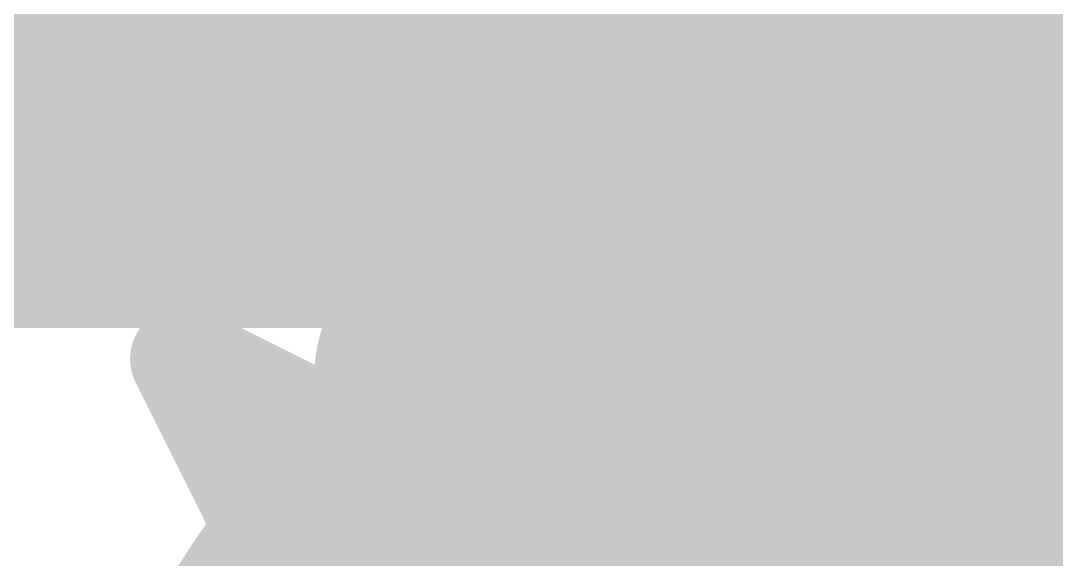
# Model space of a CAD drawing. Header units: inches. Extents: x -2 to 343, y -53 to 63.
# Drawn here: x 22.937 to 23.4289, y -10.3729 to -10.117 of the extents above; entities that cross this region are included whole.
import ezdxf

# ---------------------------------------------------------------- set-up
doc = ezdxf.new("R2010")
doc.units = ezdxf.units.IN
for name, color, linetype in [('Bottom Layer', 5, 'Continuous'), ('Bottom Overlay', 54, 'Continuous'), ('Bottom Solder', 6, 'Continuous'), ('Drill Drawing', 1, 'Continuous'), ('Top Layer', 1, 'Continuous'), ('Top Overlay', 2, 'Continuous')]:
    doc.layers.add(name, color=color, linetype=linetype)

# ---------------------------------------------------------------- blocks, each defined once
blk = doc.blocks.new('38_SMD_M______101')
at = {"layer": 'Top Overlay'}
blk.add_lwpolyline([(9.0718, -8.4094, 0.127, 0.127, 0), (9.0718, -9.2222, 0.127, 0.127, 0)], format="xyseb", dxfattribs=at)
blk.add_lwpolyline([(9.04005, -8.4094, 0.0635, 0.0635, 1), (9.10355, -8.4094, 0.0635, 0.0635, 1)], format="xyseb", close=True, dxfattribs=at)
blk = doc.blocks.new('R___0805_B_114')
at = {"layer": 'Bottom Solder'}
blk.add_hatch(color=6, dxfattribs=at).paths.add_polyline_path([(-1.6256, 0.7366), (-0.4064, 0.7366), (-0.4064, -0.7366), (-1.6256, -0.7366)])
at = {"layer": 'Bottom Overlay'}
blk.add_lwpolyline([(-1.6256, 0.7366, 0.127, 0.127, 0), (-1.6256, -0.7366, 0.127, 0.127, 0)], format="xyseb", dxfattribs=at)

msp = doc.modelspace()

# ---------------------------------------------------------------- hatches: boundary and pattern name
at = {"layer": 'Bottom Layer'}
h = msp.add_hatch(color=5, dxfattribs=at)
edge = h.paths.add_edge_path()
edge.add_arc((23.26836, -10.53175), 0.3, 0, 360)
at = {"layer": 'Top Layer'}
h = msp.add_hatch(color=1, dxfattribs=at)
edge = h.paths.add_edge_path()
edge.add_arc((23.26836, -10.53175), 0.3, 0, 360)

# ---------------------------------------------------------------- linework, layer by layer
at = {"layer": 'Bottom Layer'}
msp.add_lwpolyline([(23.26836, -10.53175, 0.254, 0.254, 0), (23.26836, -9.66423, 0.254, 0.254, 0)], format="xyseb", dxfattribs=at)
at = {"layer": 'Drill Drawing'}
for points in [[(23.01436, -10.27775, 0.0508, 0.0508, 0), (23.26836, -10.40475, 0.0508, 0.0508, 0)], [(23.01436, -10.27775, 0.0508, 0.0508, 0), (23.14136, -10.53175, 0.0508, 0.0508, 0)], [(23.26836, -10.40475, 0.0508, 0.0508, 0), (23.52236, -10.27775, 0.0508, 0.0508, 0)]]:
    msp.add_lwpolyline(points, format="xyseb", dxfattribs=at)
msp.add_lwpolyline([(23.00166, -10.27775, 0.0254, 0.0254, 1), (23.02706, -10.27775, 0.0254, 0.0254, 1)], format="xyseb", close=True, dxfattribs=at)
msp.add_lwpolyline([(23.00166, -10.27775, 0.0254, 0.0254, 1), (23.02706, -10.27775, 0.0254, 0.0254, 1)], format="xyseb", close=True, dxfattribs=at)

# ---------------------------------------------------------------- block references
at = {"rotation": 90}
for name, p in [('R___0805_B_114', (23.3426, -8.57399)), ('38_SMD_M______101', (14.73067, -19.35599))]:
    msp.add_blockref(name, p, dxfattribs=at)

doc.saveas('drawing.dxf')
